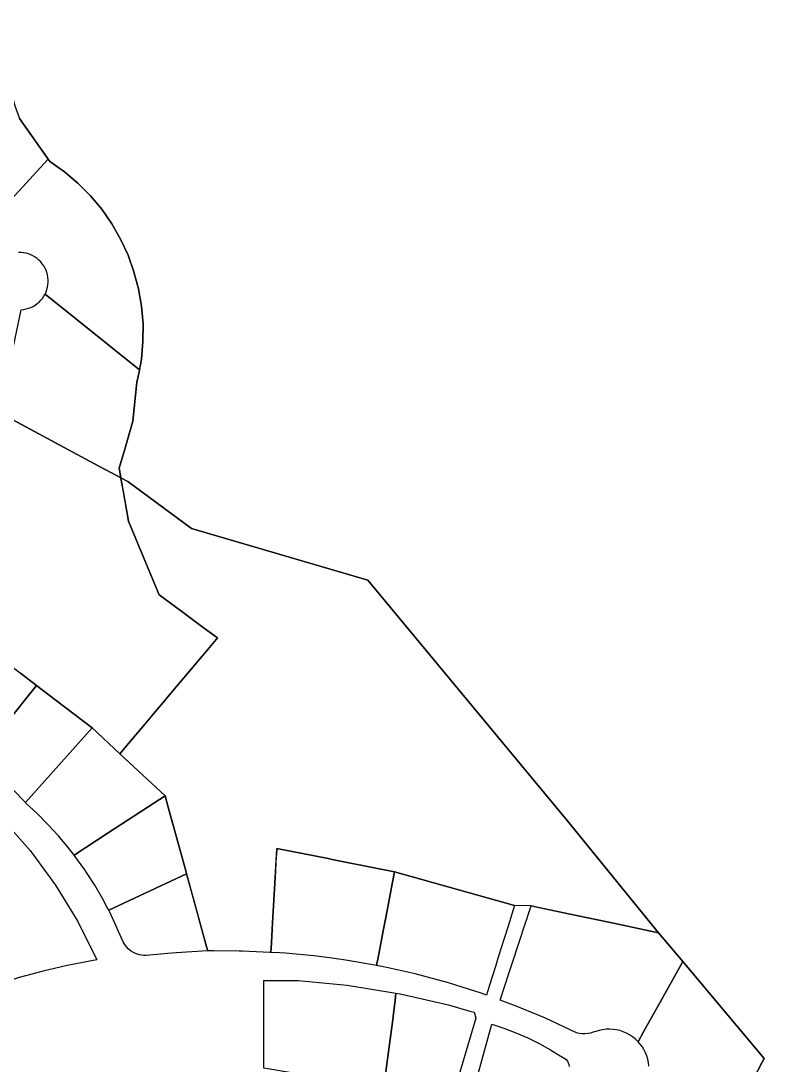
# Model space of a CAD drawing. Header units: metres. Extents: x 3 to 1027712, y 40 to 4430649.
# Drawn here: x 513265.1 to 513454.1, y 4412551.9 to 4412817.5 of the extents above; entities that cross this region are included whole.
import ezdxf

# ---------------------------------------------------------------- set-up
doc = ezdxf.new("R2010")
doc.units = ezdxf.units.M
doc.header["$MEASUREMENT"] = 0
doc.layers.add('A.ES.SDGC.CP.07003.cadastralparcel — CadastralParcel', color=1, linetype='Continuous')

msp = doc.modelspace()

# ---------------------------------------------------------------- linework, layer by layer
at = {"layer": 'A.ES.SDGC.CP.07003.cadastralparcel — CadastralParcel', "color": 7, "linetype": 'Continuous', "flags": 128}
for points in [[(513256.73, 4412816.98), (513261.33, 4412804.87), (513261.36, 4412804.73), (513263.51, 4412796.16), (513264.76, 4412792.7), (513268.83, 4412786.96), (513271.74, 4412782.85), (513272.09, 4412782.36), (513255.09, 4412763.98), (513254.63, 4412764.49), (513250.03, 4412771.87), (513244.63, 4412780.54), (513240.39, 4412786.63), (513239.38, 4412788.09), (513236.27, 4412792.55), (513233.22, 4412796.11), (513232.93, 4412796.44), (513256.47, 4412817.51), (513256.73, 4412816.98)], [(513290.58, 4412701.13), (513290.55, 4412701.29), (513292.31, 4412700.37), (513308.48, 4412688.42), (513353.33, 4412675.24), (513404.07, 4412614.16), (513427.28, 4412585.61), (513414.67, 4412588.27), (513413.81, 4412588.45), (513404.39, 4412590.44), (513403.2, 4412590.69), (513396.31, 4412592.14), (513394.88, 4412592.44), (513390.67, 4412592.57), (513360.11, 4412601.12), (513355.36, 4412602.06), (513346.81, 4412603.75), (513344.32, 4412604.24), (513343.24, 4412604.45), (513330.19, 4412607.04), (513330.1, 4412605.44), (513330.08, 4412605.06), (513329.78, 4412599.68), (513329.37, 4412592.46), (513329.13, 4412588.21), (513328.84, 4412583.04), (513328.7, 4412580.61), (513328.51, 4412580.62), (513321.36, 4412580.91), (513320.63, 4412580.92), (513314.16, 4412581.01), (513312.62, 4412581.03), (513312.55, 4412581.29), (513312.42, 4412581.76), (513308.5, 4412596.06), (513307.26, 4412600.56), (513307.04, 4412601.36), (513303.86, 4412612.96), (513303.62, 4412613.83), (513302.59, 4412617.57), (513301.81, 4412620.43), (513292.67, 4412628.86), (513290.25, 4412631.08), (513292.48, 4412633.72), (513296.69, 4412638.72), (513299.31, 4412641.82), (513301.72, 4412644.68), (513302.45, 4412645.55), (513305.64, 4412649.32), (513308.41, 4412652.61), (513313.11, 4412658.18), (513314.38, 4412659.69), (513314.89, 4412660.29), (513315.13, 4412660.58), (513313.61, 4412661.71), (513311.49, 4412663.27), (513307.05, 4412666.56), (513306.04, 4412667.3), (513300.29, 4412671.55), (513296.22, 4412681.29), (513292.46, 4412690.27), (513291.1, 4412698.12), (513290.58, 4412701.13)], [(513265.07, 4412651.6), (513269.11, 4412648.51), (513266.06, 4412644.68), (513254.55, 4412630.22), (513250.42, 4412633.8), (513244.65, 4412638.36), (513244.76, 4412639.3), (513244.78, 4412640.24), (513244.72, 4412641.18), (513244.59, 4412642.11), (513244.37, 4412643.02), (513244.07, 4412643.91), (513243.74, 4412644.68), (513243.7, 4412644.78), (513243.25, 4412645.6), (513242.73, 4412646.39), (513242.15, 4412647.13), (513241.51, 4412647.81), (513241.04, 4412648.22), (513251.22, 4412662.19), (513265.07, 4412651.6)], [(513283.23, 4412637.71), (513276.86, 4412630.58), (513266.95, 4412619.46), (513266.27, 4412618.7), (513265.79, 4412619.2), (513261.3, 4412623.91), (513260.03, 4412625.12), (513255.97, 4412628.98), (513254.55, 4412630.22), (513266.06, 4412644.68), (513269.11, 4412648.51), (513274.12, 4412644.68), (513283.23, 4412637.71)], [(513290.25, 4412631.08), (513301.81, 4412620.43), (513298.97, 4412618.58), (513287.32, 4412610.98), (513278.66, 4412605.34), (513277.17, 4412607.27), (513274.66, 4412610.27), (513272.02, 4412613.16), (513269.25, 4412615.93), (513266.38, 4412618.59), (513266.27, 4412618.7), (513266.95, 4412619.46), (513276.86, 4412630.58), (513283.23, 4412637.71), (513290.25, 4412631.08)], [(513245.6, 4412587.72), (513255.3, 4412598.14), (513242.33, 4412611.91), (513244.75, 4412614.41), (513251.23, 4412621.11), (513252.3, 4412622.22), (513252.44, 4412622.11), (513260.31, 4412614.62), (513267.5, 4412606.48), (513273.95, 4412597.73), (513279.62, 4412588.46), (513284.46, 4412578.73), (513283.08, 4412578.47), (513276.89, 4412577.3), (513270.76, 4412575.87), (513264.7, 4412574.19), (513258.71, 4412572.25), (513257.04, 4412571.64), (513245.6, 4412587.72)], [(513307.04, 4412601.36), (513307.26, 4412600.56), (513287.45, 4412591.34), (513287.06, 4412592.06), (513285.89, 4412594.28), (513283.92, 4412597.67), (513281.81, 4412600.96), (513281.38, 4412601.57), (513279.56, 4412604.16), (513278.66, 4412605.34), (513287.32, 4412610.98), (513298.97, 4412618.58), (513301.81, 4412620.43), (513302.59, 4412617.57), (513303.86, 4412612.96), (513307.04, 4412601.36)], [(513330.1, 4412605.44), (513330.19, 4412607.04), (513343.24, 4412604.45), (513344.32, 4412604.24), (513355.36, 4412602.06), (513360.11, 4412601.12), (513359.6, 4412598.45), (513358.23, 4412591.26), (513357.9, 4412589.49), (513357.25, 4412586.1), (513356.11, 4412580.12), (513355.57, 4412577.28), (513348.27, 4412578.58), (513344.32, 4412579.1), (513339.6, 4412579.73), (513332.38, 4412580.37), (513330.88, 4412580.51), (513328.7, 4412580.61), (513328.84, 4412583.04), (513329.13, 4412588.21), (513329.37, 4412592.46), (513329.78, 4412599.68), (513330.1, 4412605.44)], [(513312.62, 4412581.03), (513304.65, 4412580.53), (513302.4, 4412580.32), (513296.96, 4412579.82), (513296.41, 4412579.82), (513295.86, 4412579.88), (513295.32, 4412579.98), (513294.78, 4412580.14), (513294.27, 4412580.33), (513293.77, 4412580.57), (513293.29, 4412580.86), (513292.85, 4412581.18), (513292.43, 4412581.55), (513292.05, 4412581.94), (513291.7, 4412582.37), (513291.39, 4412582.83), (513291.12, 4412583.32), (513289.97, 4412585.96), (513289.39, 4412587.28), (513287.72, 4412590.82), (513287.45, 4412591.34), (513307.26, 4412600.56), (513312.42, 4412581.76), (513312.55, 4412581.29), (513312.62, 4412581.03)], [(513360.11, 4412601.12), (513390.67, 4412592.57), (513389, 4412587.24), (513387.2, 4412581.52), (513386.36, 4412578.84), (513385.78, 4412577), (513384.3, 4412572.3), (513383.5, 4412569.74), (513382.2, 4412570.22), (513373.86, 4412572.86), (513365.42, 4412575.14), (513358.55, 4412576.68), (513356.88, 4412577.05), (513355.57, 4412577.28), (513356.11, 4412580.12), (513357.25, 4412586.1), (513357.9, 4412589.49), (513358.23, 4412591.26), (513359.6, 4412598.45), (513360.11, 4412601.12)], [(513403.2, 4412590.69), (513404.39, 4412590.44), (513414.67, 4412588.27), (513427.28, 4412585.61), (513433.43, 4412578.28), (513430.9, 4412573.73), (513427.71, 4412567.99), (513423.56, 4412560.54), (513422.08, 4412557.88), (513421.96, 4412558.01), (513421.31, 4412558.62), (513420.62, 4412559.17), (513419.88, 4412559.65), (513419.1, 4412560.07), (513418.28, 4412560.43), (513417.44, 4412560.7), (513416.58, 4412560.91), (513415.7, 4412561.03), (513414.82, 4412561.09), (513413.93, 4412561.06), (513413.05, 4412560.95), (513412.18, 4412560.77), (513411.34, 4412560.52), (513410.66, 4412560.28), (513409.97, 4412560.1), (513409.26, 4412559.98), (513408.55, 4412559.92), (513407.83, 4412559.93), (513407.12, 4412560), (513406.41, 4412560.13), (513398.49, 4412563.84), (513391.1, 4412566.93), (513390.42, 4412567.21), (513387, 4412568.46), (513388.1, 4412571.81), (513389.22, 4412575.22), (513390.05, 4412577.75), (513393.47, 4412588.16), (513393.87, 4412589.35), (513394.12, 4412590.13), (513394.88, 4412592.44), (513403.2, 4412590.69)], [(513335, 4412549.84), (513326.93, 4412551.19), (513326.93, 4412571.44), (513326.93, 4412573.45), (513335.67, 4412573.45), (513348.09, 4412572.29), (513360.48, 4412570.24), (513360.33, 4412568.34), (513359.99, 4412565.73), (513359.62, 4412562.87), (513358.14, 4412551.58), (513357.59, 4412547.37), (513357.42, 4412546.09), (513339.49, 4412549.09), (513335, 4412549.84)], [(513374.75, 4412543.31), (513357.42, 4412546.09), (513357.59, 4412547.37), (513358.14, 4412551.58), (513359.62, 4412562.87), (513359.99, 4412565.73), (513360.33, 4412568.34), (513360.48, 4412570.24), (513361.57, 4412570.06), (513373.88, 4412567.3), (513379.29, 4412565.7), (513380.39, 4412565.38), (513380.78, 4412563.9), (513374.75, 4412543.31)]]:
    msp.add_lwpolyline(points, close=True, dxfattribs=at)
for points in [[(513451.37, 4412548.31), (513453.64, 4412552.73), (513454.12, 4412553.65), (513433.43, 4412578.28), (513427.28, 4412585.61), (513404.07, 4412614.16), (513353.33, 4412675.24), (513353.33, 4412675.24), (513308.48, 4412688.42), (513292.31, 4412700.37), (513290.55, 4412701.29), (513290.13, 4412703.73), (513291.54, 4412708.59), (513293.6, 4412715.73), (513294.61, 4412725.67), (513294.96, 4412727.06), (513295.22, 4412728.28), (513295.28, 4412728.61), (513295.76, 4412731.49), (513296.17, 4412735.96), (513296.18, 4412740.46), (513295.8, 4412744.94), (513295.04, 4412749.36), (513293.89, 4412753.71), (513292.37, 4412757.94), (513290.48, 4412762.02), (513288.25, 4412765.92), (513285.68, 4412769.61), (513282.81, 4412773.06), (513279.64, 4412776.25), (513276.21, 4412779.15), (513272.53, 4412781.74), (513268.83, 4412786.96), (513264.76, 4412792.7)], [(513255.09, 4412763.98), (513272.09, 4412782.36), (513272.09, 4412782.36), (513272.53, 4412781.74), (513276.21, 4412779.15), (513279.64, 4412776.25), (513282.81, 4412773.06), (513285.68, 4412769.61), (513288.25, 4412765.92), (513290.48, 4412762.02), (513292.37, 4412757.94), (513293.89, 4412753.71), (513295.04, 4412749.36), (513295.8, 4412744.94), (513296.18, 4412740.46), (513296.17, 4412735.96), (513295.76, 4412731.49), (513295.31, 4412728.79), (513271.27, 4412748.01), (513271.53, 4412748.58), (513271.75, 4412749.17), (513271.9, 4412749.78), (513272.01, 4412750.4), (513272.06, 4412751.03), (513272.06, 4412751.66), (513272.01, 4412752.28), (513271.9, 4412752.9), (513271.77, 4412753.38), (513271.73, 4412753.51), (513271.52, 4412754.1), (513271.25, 4412754.67), (513270.94, 4412755.22), (513270.58, 4412755.73), (513270.18, 4412756.22), (513269.73, 4412756.66), (513269.25, 4412757.07), (513268.74, 4412757.43), (513268.2, 4412757.75), (513267.63, 4412758.02), (513267.04, 4412758.24), (513266.43, 4412758.41), (513265.82, 4412758.53), (513265.19, 4412758.59), (513264.56, 4412758.6)], [(513262.61, 4412731.48), (513265.23, 4412744.05), (513265.86, 4412744.12), (513266.48, 4412744.24), (513267.08, 4412744.41), (513267.67, 4412744.63), (513268.24, 4412744.91), (513268.78, 4412745.23), (513269.29, 4412745.6), (513269.77, 4412746.01), (513270.21, 4412746.46), (513270.61, 4412746.94), (513270.96, 4412747.46), (513271.2, 4412747.88), (513271.2, 4412747.88), (513271.27, 4412748.01), (513295.31, 4412728.79), (513295.28, 4412728.61), (513295.22, 4412728.28), (513294.96, 4412727.06), (513294.61, 4412725.67), (513293.6, 4412715.73), (513291.54, 4412708.59), (513290.13, 4412703.73), (513290.55, 4412701.29), (513288.19, 4412702.56), (513284.96, 4412704.29), (513260.87, 4412717.24)], [(513260.87, 4412717.24), (513284.96, 4412704.29), (513288.19, 4412702.56), (513290.55, 4412701.29), (513292.46, 4412690.27), (513296.22, 4412681.29), (513300.29, 4412671.55), (513306.04, 4412667.3), (513311.49, 4412663.27), (513315.13, 4412660.58), (513314.38, 4412659.69), (513313.11, 4412658.18), (513308.41, 4412652.61), (513305.64, 4412649.32), (513302.45, 4412645.55), (513301.72, 4412644.68), (513299.31, 4412641.82), (513296.69, 4412638.72), (513292.48, 4412633.72), (513290.25, 4412631.08), (513283.23, 4412637.71), (513274.12, 4412644.68), (513269.11, 4412648.51), (513265.07, 4412651.6)], [(513424.8, 4412551.67), (513424.7, 4412552.55), (513424.52, 4412553.42), (513424.26, 4412554.27), (513423.94, 4412555.09), (513423.54, 4412555.88), (513423.08, 4412556.64), (513422.55, 4412557.35), (513422.08, 4412557.88), (513423.56, 4412560.54), (513427.71, 4412567.99), (513430.9, 4412573.73), (513430.9, 4412573.73), (513433.43, 4412578.28), (513454.12, 4412553.65), (513453.64, 4412552.73), (513451.37, 4412548.31)], [(513380.05, 4412544.81), (513383.66, 4412558.02), (513384.85, 4412562.37), (513387.96, 4412561.34), (513391.01, 4412560.16), (513394.01, 4412558.85), (513396.94, 4412557.4), (513399.81, 4412555.81), (513402.28, 4412554.28), (513402.28, 4412554.28), (513402.59, 4412554.09), (513403.04, 4412553.91), (513403.45, 4412553.66), (513403.81, 4412553.34), (513404.11, 4412552.96), (513404.33, 4412552.54), (513404.48, 4412552.08), (513404.55, 4412551.61)]]:
    msp.add_lwpolyline(points, dxfattribs=at)

doc.saveas('drawing.dxf')
